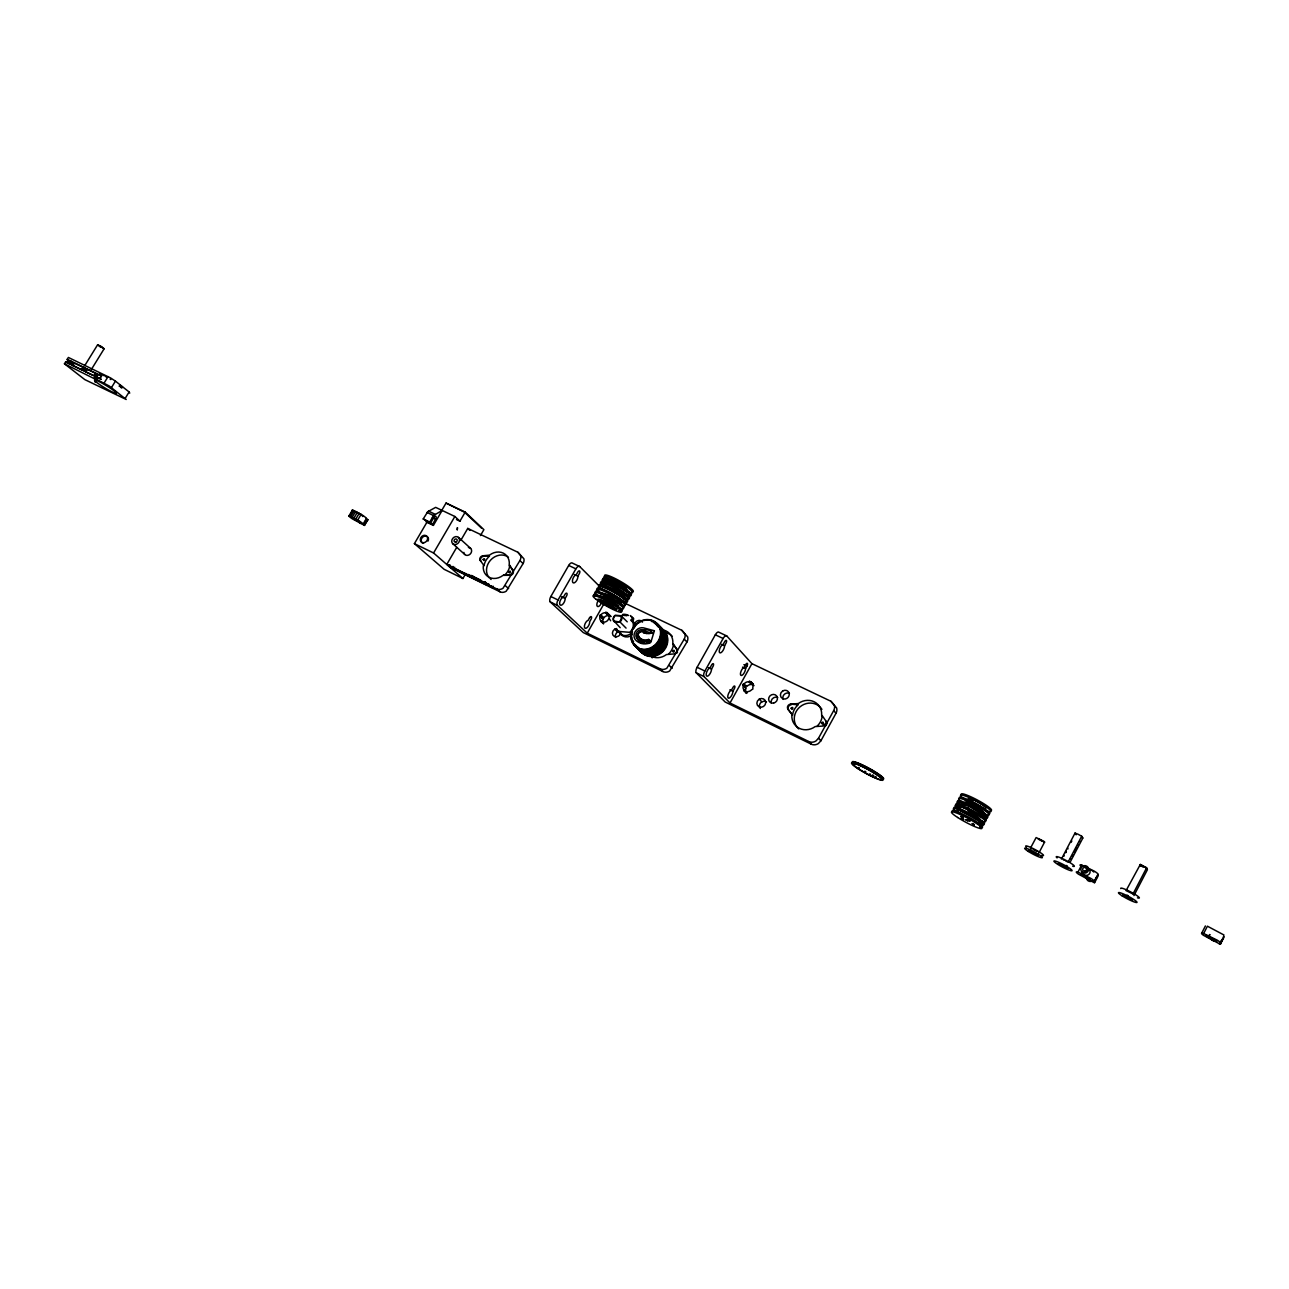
<?xml version="1.0" encoding="UTF-8"?>
<svg xmlns="http://www.w3.org/2000/svg" width="1289" height="1289" viewBox="0 0 1289 1289"><rect width="100%" height="100%" fill="white"/><g stroke="black" fill="none" stroke-linecap="round" stroke-linejoin="round"><path stroke-width="1.5" d="M650.01 652.733A14.517 12.954 -44.9 0 0 663.513 641.261L663.239 638.78M1065.649 852.706L1066.357 851.368L1066.067 852.448M1071.127 842.329L1071.836 840.992M1070.563 858.828L1070.724 858.281M1078.039 844.521L1077.91 845.665L1078.007 844.682M615.659 629.064L618.059 631.384L629.644 632.319A8.846 7.847 -45.4 0 0 632.931 622.345L633.56 618.478L630.418 615.546M1031.103 846.937L1036.13 837.56L1043.929 841.346L1044.606 842.071L1038.837 853.044M826.378 724.885A3.351 3.11 -38.6 0 0 826.33 721.695L821.657 714.767A15.371 14.26 -39.5 0 0 814.068 701.732A15.371 14.26 -39.5 0 0 798.326 703.552L790.592 704.1A3.319 3.061 -40.3 0 0 787.853 709.063L792.542 715.089L792.703 714.042A15.355 14.26 -39.5 0 1 797.408 705.518L797.617 704.116M791.929 714.412L791.849 715.282A15.371 14.26 -39.5 0 0 799.406 728.366A15.371 14.26 -39.5 0 0 815.164 726.577L822.994 726.061A3.351 3.126 -38.6 0 0 825.75 721.034L826.33 721.695M792.542 715.089L787.853 709.063M1044.589 842.168L1043.494 842.023M677.515 650.542A3.206 2.884 -44.4 0 0 677.208 649.849L672.842 643.243A14.759 13.212 -44.8 0 0 661.773 629.773M672.761 644.081L673.277 645.789A14.759 13.196 -44.8 0 1 668.653 653.99L668.443 654.184M823.284 725.143L824.348 724.015M484.052 565.517L483.311 565.807A14.115 12.084 -47.5 0 0 489.24 577.359A14.115 12.084 -47.5 0 0 503.032 575.377L510.476 575.265A3.077 2.642 -47.4 0 0 513.119 570.705L509.252 564.614A14.115 12.084 -47.5 0 0 503.274 553.126A14.115 12.084 -47.5 0 0 489.498 555.124L482.747 555.801A3.045 2.594 -47.7 0 0 480.12 560.328L484.036 565.597L484.229 564.646A14.115 12.084 -47.5 0 1 488.724 556.896L488.853 555.656M504.37 575.345L505.062 574.733A14.115 12.084 -47.5 0 0 509.574 566.918L509.139 565.404M1223.97 934.992L1207.406 926.195L1203.652 933.51A10.844 1.386 27.4 0 0 1203.41 935.282L1220.312 944.273L1224.147 936.942M1079.844 841.137L1079.586 841.62M632.077 631.449L631.787 632.416A15.726 14.002 -44.9 0 0 631.256 635.316M642.985 629.709A5.607 4.995 -45.1 0 0 638.023 639.489C639.376 644.097 653.974 641.068 647.449 639.682A10.248 9.136 -44.8 0 1 640.117 638.361L639.006 637.523A3.416 3.045 -45.1 0 1 642.276 631.739C652.588 637.201 656.182 629.08 643.018 629.725L646.659 633.35M749.199 681.494L751.761 684.25L750.504 684.54A5.14 4.705 -42.1 0 0 747.024 686.312L743.447 683.863L743.189 685.893A5.156 4.721 -42.1 0 0 743.721 689.567L746.702 692.773M743.479 685.152L745.767 688.632A5.14 4.705 -42.1 0 0 746.299 692.29L746.911 692.983M746.057 687.891L743.447 683.863M610.648 620.766L608.972 618.14A4.963 4.366 -45.9 0 0 608.553 614.66L607.248 612.581L604.541 612.791A4.963 4.366 -45.9 0 0 601.222 614.515L599.739 615.771L602.962 619.622A4.947 4.366 -45.9 0 0 603.381 623.086M599.739 615.771L599.997 616.738A4.963 4.366 -45.9 0 0 600.4 620.218L603.703 623.522M602.72 618.639L604.203 617.399A4.947 4.366 -45.9 0 1 607.506 615.675L608.698 615.385L605.733 612.484M627.244 621.846L621.072 615.723L615.159 615.562A4.125 3.658 -45.5 0 0 614.096 621.056L620.186 627.695M84.623 365.834L97.642 344.743L101.299 346.483L104.167 348.723L91.132 369.846M96.852 378.805L96.643 376.871L95.45 378.821L109.323 386.039L126.209 399.493L84.865 379.643L64.45 363.804L65.642 361.871L101.122 379.288M1064.086 855.364L1064.037 856.17M1219.33 943.902L1220.828 940.986M1220.393 944.273L1223.76 936.104M1201.654 933.236L1205.408 925.953M1208.115 937.425C1197.69 929.095 1232.026 949.864 1208.115 937.425L1209.614 934.525M1208.405 937.57L1209.904 934.654M1132.999 893.986L1146.517 868.013L1140.33 864.436L1126.07 890.618L1132.918 893.938M1133.949 895.581L1147.419 869.672L1146.453 867.384M1097.632 875.473L1097.712 874.699A10.328 1.37 27.8 0 0 1094.506 871.251L1081.68 865.016L1077.975 872.073A10.344 1.337 27.8 0 0 1078.377 874.119L1093.652 882.369L1097.342 875.344M1093.652 882.369L1094.603 882.707L1098.292 875.602M1061.411 859.07L1075.042 833.065L1078.168 834.289L1081.697 836.239L1068.001 862.277M1070.096 862.244L1082.857 838.011L1081.777 836.287M980.317 825.395A27.794 3.609 28.3 0 0 980.865 825.331L981.992 823.22A27.552 3.561 28.3 0 0 957.92 809.734L956.792 811.844A27.552 3.529 28.3 0 1 960.95 813.875M984.828 818.998L985.956 816.888L969.022 806.157L958.323 803.45M430.655 522.947L429.704 522.109L433.555 515.552L442.143 510.444L433.394 525.396L432.443 524.559L435.827 518.774A2.207 1.176 -64.5 0 0 435.811 516.373A2.207 1.176 -64.5 0 0 433.942 517.324L430.655 522.947L423.211 518.984L427.755 511.701L435.65 507.367L454.872 516.486L459.931 521.175L465.216 512.12L446.042 503.064L441.644 510.573M979.124 819.433A12.213 1.611 28.2 0 0 968.748 811.522C969.94 808.59 950.138 802.966 958.468 808.799M960.031 806.898L958.903 809.009L965.88 812.715M985.376 808.509A12.326 1.692 28.2 0 0 983.056 805.432A12.326 1.692 28.2 0 0 972.647 799.406L968.619 799.051L967.491 801.146L971.503 801.516A12.326 1.676 28.2 0 1 983.571 808.799M969.022 806.157L967.878 808.267L972.969 811.49M971.503 801.516L972.647 799.406M968.748 811.522L967.62 813.633A12.229 1.595 28.2 0 1 968.861 814.294M696.253 672.81L704.02 676.58L730.009 703.004L808.815 741.546A7.315 6.832 -40 0 0 815.937 740.982L818.515 738.21L833.693 710.577A7.315 6.799 -37.6 0 0 834.321 705.228L830.938 701.28L751.906 663.658L726.754 635.944L718.972 632.271A4.689 1.917 -64.6 0 0 715.331 634.8L697.107 667.283A4.705 1.933 -64.2 0 0 696.253 672.81L725.127 701.989L811.216 744.14A7.299 6.799 -40 0 0 818.322 743.592L820.884 740.821L835.997 713.284A7.283 6.767 -37.5 0 0 836.625 707.951L830.938 701.28M730.009 703.004L751.906 663.658M746.331 693.434L744.317 690.26M744.043 684.137L744.446 683.573A5.156 4.721 -42.1 0 1 747.926 681.8L750.81 681.607L752.26 683.814A5.156 4.721 -42.1 0 1 752.808 687.488L752.889 689.051L751.551 689.808A5.156 4.721 -42.1 0 1 748.039 691.581L746.589 692.209L743.995 690.985M751.374 684.362L753.163 684.153L751.551 684.04M732.893 691.291L734.295 688.777A2.288 0.902 -64.2 0 0 734.73 686.119A2.288 0.902 -64.2 0 0 732.974 687.408L731.572 689.921A4.56 1.805 -64.1 0 0 727.898 695.512A4.56 1.805 -64.1 0 0 729.928 697.623A4.56 1.805 -64.1 0 0 732.893 691.291L729.88 689.808M745.541 668.604L746.927 666.107A2.272 0.902 -64.5 0 0 747.378 663.432A2.272 0.902 -64.5 0 0 745.622 664.689L744.236 667.203A4.56 1.805 -64.4 0 0 740.579 672.761A4.56 1.805 -64.4 0 0 742.561 674.92A4.56 1.805 -64.4 0 0 745.541 668.604L742.496 667.154M704.02 676.58A4.705 1.917 -64.2 0 1 704.874 671.053L723.113 638.49A4.705 1.917 -64.6 0 1 726.754 635.944M711.512 669.12L712.946 666.542A2.352 0.951 -64.3 0 0 713.381 663.787A2.352 0.951 -64.3 0 0 711.544 665.092L710.11 667.67A4.705 1.917 -64.2 0 0 706.308 673.406A4.705 1.917 -64.2 0 0 708.451 675.629A4.705 1.917 -64.2 0 0 711.512 669.12L708.418 667.621M724.547 645.821L725.981 643.243A2.352 0.951 -64.6 0 0 726.432 640.472A2.352 0.951 -64.6 0 0 724.611 641.761L723.177 644.323A4.689 1.901 -64.5 0 0 719.375 650.043A4.689 1.901 -64.5 0 0 721.486 652.315A4.689 1.901 -64.5 0 0 724.547 645.821L721.437 644.339M600.416 587.22L579.696 566.548L572.509 563.148A4.511 2.143 -64.7 0 0 568.691 565.452L550.854 596.517A4.511 2.143 -64.2 0 0 550.258 601.931L557.428 605.411L587.236 633.173L660.161 668.83A7.025 6.316 -45.3 0 0 666.848 668.218L684.217 639.118A7.025 6.3 -43.6 0 0 684.926 634.027L681.865 630.321L624.762 603.139M550.258 601.931L583.289 632.577L662.997 671.585A7.009 6.3 -45.3 0 0 669.668 670.973L686.956 641.97A6.993 6.284 -43.6 0 0 687.665 636.895L681.865 630.321M587.236 633.173L603.816 604.058M607.667 597.403L608.827 595.389L613.58 597.29L619.574 600.658L621.491 603.751A10.538 1.482 29.6 0 1 620.863 604.283M616.948 581.919L615.804 583.949L617.044 584.642L618.204 582.628L616.948 581.919L606.136 577.923L607.506 579.325M610.567 599.965L609.423 601.995L610.422 602.527L611.582 600.497L602.704 596.71M609.955 602.253L611.115 600.239M610.873 602.801L611.582 600.497M600.948 620.879L601.705 622.297L604.412 622.104A4.963 4.366 -45.9 0 0 607.731 620.363L608.682 618.849M611.308 603.107L612.033 600.771M620.138 594.986L621.282 592.956L625.165 595.309A15.226 2.207 29.6 0 1 627.179 598.773M620.476 595.147L621.62 593.117M618.221 599.772C615.256 601.415 619.912 604.96 619.993 601.077L618.688 602.93M621.975 593.294L620.831 595.325L624.021 597.323A15.226 2.191 29.6 0 1 626.728 600.191M628.081 596.388A7.621 1.112 29.6 0 0 623.167 592.441L623.747 590.072L620.025 587.993A25.603 3.722 29.6 0 0 607.312 582L604.573 581.081A7.589 1.112 29.7 0 0 604.235 582.016M621.185 595.518L622.329 593.488M617.56 602.092L618.704 600.062M621.54 595.711L622.7 593.697M618.027 602.398L619.187 600.368M621.91 595.921L623.054 593.891M618.414 602.688L619.574 600.658M622.249 596.13L623.409 594.1M622.603 596.34L623.747 594.31M622.925 596.549L624.069 594.519M623.232 596.759L624.392 594.728M623.522 596.952L624.682 594.938M623.779 597.145L624.939 595.115M600.287 585.996L602.172 583.981L621.282 592.956M600.513 585.867L601.802 583.885M600.819 585.931L601.979 583.917M601.028 585.996L602.398 584.062M601.512 586.173L602.656 584.159M601.786 586.286L602.93 584.271M605.266 583.724L606.426 581.71M557.428 605.411A4.528 2.143 -64.2 0 1 558.04 599.997L575.893 568.852A4.511 2.127 -64.7 0 1 579.696 566.548M565.114 598.483L566.532 596.017A2.256 1.063 -64.3 0 0 566.838 593.311A2.256 1.063 -64.3 0 0 564.92 594.487L563.519 596.952A4.511 2.127 -64.2 0 0 559.716 602.414A4.511 2.127 -64.2 0 0 562.181 604.75A4.511 2.127 -64.2 0 0 565.114 598.483L561.537 596.759M577.891 576.183L579.293 573.734A2.256 1.063 -64.6 0 0 579.615 571.027A2.256 1.063 -64.6 0 0 577.714 572.171L576.296 574.636A4.511 2.127 -64.6 0 0 572.525 580.066A4.511 2.127 -64.6 0 0 574.958 582.451A4.511 2.127 -64.6 0 0 577.891 576.183L574.298 574.491M460.769 540.429L467.762 528.409L517.969 552.304L523.882 558.765A6.687 5.752 -46.8 0 1 523.076 563.567L506.255 591.168A6.703 5.768 -48 0 1 500.051 591.828L489.111 586.479L488.128 585.593L488.966 584.159M493.3 586.286L492.462 587.72L491.592 585.851M456.757 547.293L446.767 564.453L496.797 588.928A6.719 5.784 -48 0 0 503.016 588.267L519.902 560.57A6.719 5.752 -46.8 0 0 520.724 555.768L517.969 552.304M432.443 524.559L425.966 521.449L426.901 522.287L414.397 543.636L444.125 569.303L462.912 578.519L465.861 573.444M468.133 574.378L470.179 576.634L469.76 575.184L484.551 582.419M472.515 576.119L471.677 577.553L470.856 576.827L471.677 575.393M480.733 580.131L474.159 576.924L473.321 578.358L472.499 577.633L473.321 576.199M484.841 581.822L485.663 582.547L484.825 583.981L484.003 583.256L484.97 581.693M450.135 567.402L487.468 585.673L485.647 584.062L486.485 582.628M449.942 565.081L449.12 566.499L486.469 584.787L488.048 583.659M451.843 566.419L453.889 568.658L454.711 567.241M452.262 567.869L453.1 566.451M480.443 535.563L483.891 529.65L465.216 512.12M462.912 578.519L433.571 552.981L454.872 516.486M352.413 510.09L349.061 515.761A8.233 0.935 30.5 0 0 352.429 518.919L364.61 525.461L363.063 524.124A8.233 0.935 30.5 0 0 357.762 520.015L349.061 515.761L357.762 520.015L361.129 514.327L352.413 510.09A8.233 0.967 30.5 0 0 353.17 511.362M349.754 515.89L353.122 510.218M350.882 516.325L354.249 510.637M352.348 516.986L355.716 511.298M354.072 517.872L357.44 512.184M355.909 518.903L359.277 513.215M363.063 524.124L366.414 518.452A8.233 0.967 30.5 0 0 361.129 514.327M364.159 525.316L367.945 519.789L366.414 518.452M364.481 525.316L367.832 519.66M111.482 387.554L115.43 381.125L110.596 377.935L68.381 357.456L67.189 359.373L68.043 361.887L65.642 361.871M119.152 386.249L119.893 385.024L122.552 387.006L119.974 386.249M125.21 398.349L129.109 391.969L115.43 381.125M83.592 370.555L85.122 368.283L101.025 375.953M84.397 371.2L85.38 369.589L84.575 368.96L86.685 370.217L85.702 371.828L93.307 375.502M85.88 369.589L84.881 371.184L85.702 371.828M94.016 375.615L95.015 374.003L97.126 375.276L95.547 378.16L96.981 380.029L64.45 363.804M94.822 376.243L95.821 374.648L95.015 374.003M94.129 378.193L96.321 374.648M100.88 379.175L100.091 378.547L101.638 376.017L67.189 359.373M104.119 383.026L108.083 376.597M69.912 362.999L69.107 362.37L70.492 361.097M71.201 363.627L70.396 362.982L71.378 361.403L72.184 362.032L70.637 364.288M71.443 364.932L72.426 363.337L71.62 362.708L73.715 363.965L72.732 365.544L82.738 370.378M72.909 363.321L71.926 364.916L72.732 365.544M82.029 368.622L84.139 369.879L82.029 368.622L83.431 367.333M83.334 369.25L84.317 367.655L85.122 368.283M1067.937 848.114L1067.888 848.984M635.268 625.955L635.735 625.423A15.726 14.002 -44.9 0 1 637.217 624.005M636.847 646.804A15.645 13.953 -44.9 0 0 660.58 648.448L661.257 647.674A15.645 13.953 -44.9 0 0 664.238 642.405L664.544 641.439A15.645 13.953 -44.9 0 0 657.003 625.149M449.813 565.114L448.459 565.13M817.081 726.142L817.307 725.949A15.355 14.26 -39.5 0 0 822.011 717.361L821.592 715.637M648.738 641.439L650.155 642.454L649.205 641.116M362.886 516.567L361.919 515.439M614.16 621.121L619.864 622.039L613.886 621.556A4.64 4.109 -45.5 0 1 615.062 615.369L621.137 615.788A4.64 4.109 -45.5 0 1 619.961 621.975L626.067 628.114M619.429 621.491L619.51 621.443A4.125 3.658 -45.5 0 0 620.557 615.933L620.557 615.933M648.093 639.505L650.639 641.745M601.754 593.456L603.88 593.568A10.538 1.482 29.6 0 1 608.827 595.389M601.544 583.869L601.464 584.062A15.226 2.207 29.6 0 0 601.818 584.594M104.055 348.787L102.54 348.207M616.658 628.533L614.579 629.29A4.399 3.899 -46 0 0 616.464 636.83L618.559 636.073A4.399 3.899 -46 0 0 620.67 632.818M619.365 631.417L617.512 632.126A4.383 3.899 -46 0 0 615.643 637.459M482.747 555.801L489.482 556.22M503.693 574.846L510.476 575.265M790.592 704.1L798.213 704.793M129.754 393.113L129.109 391.969M957.179 805.738L956.374 805.786A16.016 2.111 28.2 0 0 957.05 807.365M1030.507 848.42L1031.764 848.774M610.261 582.032L612.098 582.274M1075.042 833.065L1076.138 834.789M1082.808 837.995L1081.954 837.737M1140.282 864.436L1141.103 865.902M1147.21 868.85L1146.42 868.609M652.83 633.447L644.178 630.885A5.607 4.995 -45.1 0 0 639.183 640.633L642.647 642.615L641.487 641.471M643.469 632.899L646.659 633.527M1038.257 838.64L1042.64 841.072M625.987 590.652C629.499 588.864 619.88 584.159 618.204 582.628M603.816 598.112L604.831 598.467M982.347 815.953L985.956 816.888M615.594 604.944L616.69 605.169L615.514 604.315M617.077 605.959L618.511 606.217L612.468 601.077M608.698 615.385L609.794 615.53M751.761 684.25L753.195 684.668M1146.485 869.366C1149.82 869.221 1137.333 861.97 1140.507 866.337M1042.044 841.04L1040.739 840.492M356.682 512.426L355.748 512.442M1066.132 865.435L1067.163 865.854M603.735 597.548L610.213 600.271M606.458 599.159L611.759 601.318L610.438 600.384M613.725 582.95L614.74 583.418M1063.28 859.779L1064.456 860.327M568.691 565.452L575.893 568.852M715.331 634.8L723.113 638.49M456.451 519.515L459.931 521.175M428.56 511.137L435.054 514.247M427.046 512.442L433.555 515.552M743.898 664.657L746.927 666.107M432.395 517.566L435.634 519.113M423.211 518.984L429.704 522.109M1033.23 849.403L1034.89 850.224M426.901 522.287L433.394 525.396M67.995 360.018L83.833 367.655M72.426 363.337L73.715 363.965M85.38 369.589L86.685 370.217M95.821 374.648L97.126 375.276M69.107 362.37L70.396 362.982M550.854 596.517L558.04 599.997M697.107 667.283L704.874 671.053M96.643 376.871L100.091 378.547M66.448 362.515L69.783 364.126M414.397 543.636L433.571 552.981M1077.975 872.073L1090.784 878.341A10.344 1.337 27.8 0 1 1094.007 881.757L1094.603 882.659M1203.652 933.51L1217.251 940.164A10.844 1.386 27.4 0 1 1220.006 943.403M447.782 565.355L491.173 586.576M470.856 576.827L472.499 577.633M484.003 583.256L485.647 584.062M488.128 585.593L492.462 587.72M101.702 347.402L99.865 346.274M357.44 512.764L361.146 514.907M1091.928 870.526L1087.046 868.109A3.867 3.738 -1.3 0 1 1090.075 872.105A3.867 3.738 -1.3 0 1 1086.095 875.392A3.867 3.738 -1.3 0 1 1082.357 871.863M981.348 812.183L984.699 813.955L982.411 810.91A9.845 1.321 28.2 0 0 970.939 803.82A9.845 1.321 28.2 0 0 966.186 803.434M612.42 599.321L615.514 600.964M1142.151 866.546L1143.246 867.159M622.587 592.086L618.881 590.024A25.619 3.706 29.6 0 0 614.74 587.881M1065.697 860.955L1066.905 861.616M1127.069 895.13L1128.294 895.807M1035.454 850.531L1036.984 851.449M623.747 590.072L624.311 590.41A7.621 1.112 29.6 0 1 628.323 594.503M1039.546 839.864L1038.225 838.978M624.343 615.481L627.324 615.53M100.913 347.305L100.059 346.773M978.045 814.712L983.136 817.919M95.434 381.737C97.448 383.252 93.243 380.303 95.257 381.85M650.365 640.762L648.609 640.826A10.231 9.12 -44.8 0 1 641.294 639.505L640.182 638.667A3.416 3.045 -45.1 0 1 639.135 636.25M120.36 386.99L121.81 388.134M98.915 346L97.658 344.888M1092.83 871.138L1093.845 872.041M597.838 596.05L597.29 595.599A16.419 2.288 29.7 0 1 595.099 593.439L594.938 593.182A16.419 2.288 29.7 0 1 603.542 595.164A16.419 2.288 29.7 0 1 620.46 605.363L621.008 605.814A16.419 2.288 29.7 0 1 623.151 607.941L623.296 608.199A16.419 2.288 29.7 0 1 619.219 608.134M457.015 570.366L454.55 568.852L455.388 569.577M453.051 567.933L453.889 568.658M102.105 347.402L99.688 346.113M496.797 588.928L500.051 591.828M452.729 543.668L464.846 554.544M505.385 585.705L508.623 588.622M480.12 560.328L480.749 560.892A3.045 2.594 -47.7 0 1 483.375 556.381M458.546 537.432A4.27 3.609 -47.8 0 1 456.467 544.264A4.27 3.609 -47.8 0 1 451.907 539.978A4.27 3.609 -47.8 0 1 458.546 537.432L470.614 548.373M467.762 528.409L469.953 530.44M446.042 503.064L464.411 512.136L481.474 528.119M519.902 560.57L523.076 563.567M600.771 621.201L603.51 623.828M600.835 615.062L603.816 617.947M600.287 614.805L603.268 617.673M614.789 629.161L617.721 632.013M600.287 616.029L603.268 618.897M660.161 668.83L662.997 671.585M608.182 613.677L610.905 616.335M605.911 612.178L610.712 616.641M605.556 612.807L608.521 615.691M638.796 640.101L639.972 641.245M638.023 639.489L641.68 643.082M642.47 641.745L643.63 642.889M640.536 641.1L641.713 642.244M639.634 640.649L640.81 641.793M669.345 665.559L672.133 668.314M639.376 637.765L644.645 643.066M647.69 641.713L648.85 642.857M646.627 641.906L647.787 643.05M648.979 639.473L650.639 641.197M648.448 639.392L650.671 641.471M649.382 640.875L650.542 642.019M648.995 641.31L650.155 642.454M630.579 619.993L632.931 622.345M631.239 616.658L633.592 619.01M650.977 631.304L652.137 632.464M684.217 639.118L686.956 641.97M744.14 690.598L746.508 693.095M742.883 684.862L745.477 687.601M759.302 699.154L761.831 701.861M749.022 681.833L751.584 684.572M750.81 681.607L753.163 684.153M751.648 683.106L754.001 685.635M749.376 681.172L751.745 683.702M808.815 741.546L811.216 744.14M818.515 738.21L820.884 740.821M833.693 710.577L835.997 713.284M673.454 644.79L677.224 649.849M509.751 565.968L513.119 570.705M601.302 582.596L601.141 582.338A16.403 2.385 29.6 0 1 609.794 584.207A16.403 2.385 29.6 0 1 626.68 594.422L627.227 594.874A16.403 2.385 29.6 0 1 629.338 597.033L629.499 597.29A16.403 2.385 29.6 0 1 628.484 598.144A16.403 2.369 29.6 0 0 626.535 596.082L625.987 595.631A16.403 2.369 29.6 0 0 609.101 585.432A16.403 2.369 29.6 0 0 600.448 583.53L600.61 583.804A16.403 2.369 29.6 0 0 601.447 584.771M628.661 598.241L628.806 598.499A16.403 2.369 29.6 0 1 626.97 599.208M852.722 762.83A17.853 2.288 28.6 0 1 869.157 768.373A17.853 2.288 28.6 0 1 882.466 779.088M876.149 776.929A17.853 2.288 28.6 0 1 875.295 776.558M873.507 775.736A17.853 2.288 28.6 0 1 872.572 775.285M870.671 774.351A17.853 2.288 28.6 0 1 869.704 773.851M865.789 771.757A17.853 2.288 28.6 0 1 864.822 771.209M859.425 767.954A17.853 2.288 28.6 0 1 858.619 767.438M854.156 764.2A17.853 2.288 28.6 0 1 853.705 763.813M882.337 778.508A16.676 2.143 28.6 0 0 882.627 778.185L882.594 778.008A16.676 2.143 28.6 0 0 881.112 776.3L880.661 775.914A16.676 2.143 28.6 0 0 864.532 766.149A16.676 2.143 28.6 0 0 853.318 762.379M873.604 775.591A16.676 2.143 28.6 0 1 872.701 775.172M99.865 373.842A12.777 1.386 31.3 0 1 101.605 374.535M102.685 375.035A12.777 1.386 31.3 0 1 103.877 375.631M105.166 376.307A12.777 1.386 31.3 0 1 106.52 377.049M110.097 379.127A12.777 1.386 31.3 0 1 110.806 379.562M361.452 523.028A3.061 2.53 -49.4 0 1 359.454 522.722M358.97 522.254A3.061 2.53 -49.4 0 1 358.568 521.32M361.452 523.398A3.061 2.53 -49.4 0 1 359.55 522.802M359.003 521.964A3.061 2.53 -49.4 0 1 358.874 521.272M491.125 579.47A14.066 12.052 -47.5 0 1 490.497 578.987M489.337 577.907A14.066 12.052 -47.5 0 1 487.725 564.518A14.066 12.052 -47.5 0 1 499.197 555.221L500.051 555.092A14.066 12.052 -47.5 0 1 508.478 557.364M468.423 547.519A4.221 3.577 -47.9 0 1 471.597 551.176A4.221 3.577 -47.9 0 1 467.714 555.35A4.221 3.577 -47.9 0 1 463.863 552.401M512.506 570.141A3.077 2.642 -47.4 0 1 509.864 574.701M624.649 602.301A16.403 2.352 29.6 0 0 626.97 601.737L626.825 601.48A16.403 2.352 29.6 0 0 624.698 599.321L624.15 598.886A16.403 2.352 29.6 0 0 607.248 588.67A16.403 2.352 29.6 0 0 598.612 586.753L598.773 587.011A16.403 2.352 29.6 0 0 600.013 588.364M603.155 585.947A15.226 2.207 29.6 0 1 602.753 585.56M599.981 587.8A15.242 2.175 29.6 0 1 614.031 592.424A15.242 2.175 29.6 0 1 624.666 601.915M626.277 601.302A16.403 2.352 29.6 0 0 627.662 600.529L627.501 600.271A16.403 2.352 29.6 0 0 625.391 598.112L624.843 597.661A16.403 2.352 29.6 0 0 607.941 587.462A16.403 2.352 29.6 0 0 599.304 585.544L599.466 585.802A16.403 2.352 29.6 0 0 599.965 586.431M605.186 576.473A16.386 2.433 29.6 0 1 619.912 581.065A16.386 2.433 29.6 0 1 632.142 591.715M603.139 579.389A16.403 2.417 29.6 0 1 618.994 584.852A16.403 2.417 29.6 0 1 629.918 594.874M628.307 595.872A16.403 2.401 29.6 0 0 630.643 595.276L630.498 595.019A16.403 2.401 29.6 0 0 628.371 592.843L627.824 592.392A16.403 2.401 29.6 0 0 610.938 582.193A16.403 2.401 29.6 0 0 602.285 580.324L602.446 580.582A16.403 2.401 29.6 0 0 603.671 581.935M606.168 584.014A25.619 3.706 29.6 0 1 607.264 584.449M606.442 579.567A16.403 2.433 29.6 0 1 609.069 577.327A16.403 2.433 29.6 0 1 628.194 588.026A16.403 2.433 29.6 0 1 629.58 592.505M628.984 592.312A16.403 2.433 29.6 0 1 626.937 591.554M618.253 597.758A15.242 2.159 29.7 0 1 624.456 603.993M598.579 588.541A15.242 2.159 29.7 0 1 598.757 588.493M600.513 588.719A15.242 2.159 29.7 0 1 603.445 589.75M604.154 590.04A15.242 2.159 29.7 0 1 617.479 597.258M624.44 604.525A16.403 2.336 29.7 0 0 625.826 603.751L625.664 603.494A16.403 2.336 29.7 0 0 623.538 601.351L622.99 600.9A16.403 2.336 29.7 0 0 606.088 590.7A16.403 2.336 29.7 0 0 597.468 588.767M598.869 590.362A16.403 2.336 29.7 0 1 598.128 589.637M620.363 604.67A16.403 2.32 29.7 0 0 625.133 604.96L624.988 604.718A16.403 2.32 29.7 0 0 622.845 602.559L622.297 602.124A16.403 2.32 29.7 0 0 605.395 591.909A16.403 2.32 29.7 0 0 596.775 589.975L596.936 590.233A16.403 2.32 29.7 0 0 599.127 592.392M600.916 593.778A16.403 2.32 29.7 0 1 600.271 593.294M603.913 595.856A10.538 1.482 29.6 0 1 605.604 596.485M622.619 607.747A16.419 2.304 29.7 0 0 623.989 606.99L623.828 606.732A16.419 2.304 29.7 0 0 621.701 604.589L621.153 604.154A16.419 2.304 29.7 0 0 604.235 593.939A16.419 2.304 29.7 0 0 595.631 591.973L595.792 592.247A16.419 2.304 29.7 0 0 596.291 592.859M618.543 607.876A16.419 2.288 29.7 0 1 617.818 607.586M601.705 597.484A5.849 0.822 29.7 0 1 603.3 597.371M600.867 597.452A7.927 1.112 29.7 0 1 599.981 596.63M599.707 596.227A7.927 1.112 29.7 0 1 602.688 596.694M620.782 610.97A16.419 2.272 29.7 0 0 622.152 610.229L621.991 609.971A16.419 2.272 29.7 0 0 619.848 607.828L619.3 607.393A16.419 2.272 29.7 0 0 603.268 597.613A16.419 2.272 29.7 0 0 593.649 594.777M619.3 610.583A16.419 2.272 29.7 0 1 618.72 610.374M610.793 606.829A16.419 2.272 29.7 0 1 609.874 606.346M600.11 600.513A16.419 2.272 29.7 0 1 599.353 599.997M594.809 596.42A16.419 2.272 29.7 0 1 594.471 596.066M422.937 543.281A4.012 3.368 -48.5 0 1 421.68 538.448A4.012 3.368 -48.5 0 1 426.707 536.288A4.012 3.368 -48.5 0 1 427.964 541.122M1084.597 872.202A2.03 1.966 -1.1 0 1 1087.223 870.413M1080.81 866.095A10.328 1.37 27.8 0 1 1081.68 865.016M1089.012 879.243A3.786 3.658 -0.4 0 1 1085.644 877.583M1092.347 880.886A3.77 3.641 0.1 0 1 1086.514 878.035M1085.096 871.912A1.676 1.611 -1.1 0 1 1087.191 870.832M1057.077 857.91A10.248 1.337 27.9 0 1 1060.074 857.588A10.248 1.337 27.9 0 1 1071.723 863.775A10.248 1.337 27.9 0 1 1072.706 866.224M798.697 728.897A15.307 14.227 -39.4 0 1 799.97 706.871A15.307 14.227 -39.4 0 1 821.931 709.337M771.273 702.972A4.576 4.205 -41 0 1 777.718 697.526M783.196 699.395A4.576 4.221 -40.1 0 1 785.033 693.804L785.549 693.514A4.576 4.221 -40.1 0 1 789.464 693.434M760.333 708.515A4.56 4.205 -42 0 1 761.622 701.989L763.813 701.216A4.56 4.205 -42 0 1 766.504 701.893M788.465 709.74A3.319 3.061 -40.3 0 1 791.204 704.777M825.862 725.594A3.351 3.11 -38.6 0 1 825.186 726.158M1026.527 847.211A10.103 1.305 28 0 1 1029.363 846.857A10.103 1.305 28 0 1 1040.835 852.964A10.103 1.305 28 0 1 1041.915 855.429M618.059 631.384A8.846 7.847 -45.4 0 1 617.093 629.548M622.297 615.481A3.319 0.935 11.2 0 1 626.518 615.514M623.006 615.465A3.319 0.935 11.2 0 1 624.005 614.289A3.319 0.935 11.2 0 1 628.581 615.498M1120.802 888.604A10.505 1.37 27.6 0 1 1132.322 892.778A10.505 1.37 27.6 0 1 1137.462 897.837M634.397 627.791A8.83 7.831 -45.4 0 0 633.108 621.733A8.814 7.831 -45.4 0 1 635.525 624.988M632.512 631.9A8.83 7.831 -45.4 0 1 624.633 635.558A8.83 7.831 -45.4 0 1 618.317 630.869M630.385 636.154A8.814 7.831 -45.4 0 1 619.8 632.287M662.192 642.309A14.533 12.971 -44.9 0 1 661.805 643.163M661.37 644.001A14.533 12.971 -44.9 0 1 660.339 645.596M659.759 646.353A14.533 12.971 -44.9 0 1 659.13 647.062M658.453 647.739A14.533 12.971 -44.9 0 1 657.744 648.383M654.603 650.478A14.533 12.971 -44.9 0 1 653.749 650.881M651.992 651.509A14.533 12.971 -44.9 0 1 650.188 651.912M644.871 651.718A14.533 12.971 -44.9 0 1 644.033 651.477M642.421 650.832A14.533 12.971 -44.9 0 1 641.68 650.429M640.262 649.479A14.533 12.971 -44.9 0 1 639.618 648.931M644.758 652.186A14.517 12.954 -44.9 0 1 643.163 651.541M642.405 651.138A14.517 12.954 -44.9 0 1 640.987 650.188M655.859 623.989A15.661 13.97 -44.9 0 1 663.4 640.295L663.11 641.245A15.661 13.97 -44.9 0 1 660.113 646.546L659.436 647.32A15.661 13.97 -44.9 0 1 635.3 644.822M659.597 627.807A14.55 12.971 -44.9 0 1 660.161 628.452M660.677 629.129A14.55 12.971 -44.9 0 1 661.144 629.838M661.918 631.368A14.55 12.971 -44.9 0 1 662.804 634.736M662.9 636.524A14.55 12.971 -44.9 0 1 646.176 651.59M643.598 651.058A14.55 12.971 -44.9 0 1 641.986 650.413M641.229 650.01A14.55 12.971 -44.9 0 1 639.827 649.06M658.341 626.663A14.55 12.971 -44.9 0 1 659.001 627.211M657.148 624.794A15.645 13.97 -44.9 0 1 663.835 640.73L663.529 641.68A15.645 13.97 -44.9 0 1 660.548 646.965L659.871 647.739A15.645 13.97 -44.9 0 1 635.735 645.257M655.424 624.118A15.645 13.97 -44.9 0 1 656.294 624.424M659.71 627.904A15.581 13.921 -44.9 0 1 662.933 651.509A15.581 13.921 -44.9 0 1 639.231 648.641M657.696 626.438A15.613 13.937 -44.9 0 1 662.143 650.01A15.613 13.937 -44.9 0 1 638.071 647.513M658.147 626.325A15.613 13.937 -44.9 0 1 665.672 642.583L665.366 643.533A15.613 13.937 -44.9 0 1 662.401 648.818L661.724 649.592A15.613 13.937 -44.9 0 1 638.023 647.932A15.726 14.018 -44.9 0 1 631.336 631.981L631.642 631.014A15.726 14.018 -44.9 0 1 634.623 625.745L635.3 624.972A15.726 14.018 -44.9 0 1 653.314 620.863A15.726 14.018 -44.9 0 1 659.984 636.83L659.678 637.797A15.726 14.018 -44.9 0 1 656.681 643.114L656.004 643.888A15.726 14.018 -44.9 0 1 637.974 647.996M664.189 642.341A7.267 6.493 -44.8 0 1 662.095 647.384M661.418 648.045A7.267 6.493 -44.8 0 1 660.661 648.609M659.839 649.092A7.267 6.493 -44.8 0 1 658.985 649.463M656.552 625.278A15.629 13.953 -44.9 0 1 664.963 641.874L664.673 642.824A15.629 13.953 -44.9 0 1 661.692 648.109L661.015 648.883A15.629 13.953 -44.9 0 1 637.733 648.045M637.298 647.223A15.629 13.953 -44.9 0 1 636.911 646.385M663.416 642.518A7.267 6.493 -44.8 0 1 663.223 643.42M662.514 645.144A7.267 6.493 -44.8 0 1 661.998 645.934M643.308 642.534A5.559 4.963 -45.1 0 1 643.807 640.488M659.275 627.469A15.597 13.937 -44.9 0 1 662.852 650.719A15.597 13.937 -44.9 0 1 639.183 649.06M638.796 648.222A15.597 13.937 -44.9 0 1 638.474 647.352M659.452 627.711A14.55 12.987 -44.9 0 1 659.968 628.404M660.435 629.113A14.55 12.987 -44.9 0 1 661.209 630.643M661.966 633.141A14.55 12.987 -44.9 0 1 662.175 634.897M662.192 635.799A14.55 12.987 -44.9 0 1 661.885 638.506M661.064 641.165A14.55 12.987 -44.9 0 1 660.677 642.019M659.742 643.678A14.55 12.987 -44.9 0 1 659.195 644.452M658.615 645.209A14.55 12.987 -44.9 0 1 657.986 645.918M657.309 646.611A14.55 12.987 -44.9 0 1 656.6 647.239M655.859 647.835A14.55 12.987 -44.9 0 1 655.086 648.383M654.28 648.899A14.55 12.987 -44.9 0 1 652.588 649.737M650.832 650.381A14.55 12.987 -44.9 0 1 649.044 650.784M643.71 650.591A14.55 12.987 -44.9 0 1 642.873 650.349M641.261 649.704A14.55 12.987 -44.9 0 1 639.779 648.85M656.939 625.439A14.55 12.987 -44.9 0 1 657.632 625.938M658.276 626.486A14.55 12.987 -44.9 0 1 658.888 627.082M654.28 622.958A15.677 13.986 -44.9 0 1 662.691 639.586L662.401 640.536A15.677 13.986 -44.9 0 1 659.404 645.837L658.727 646.611A15.677 13.986 -44.9 0 1 634.575 644.113M653.845 622.506A15.677 13.986 -44.9 0 1 662.256 639.151L661.966 640.101A15.677 13.986 -44.9 0 1 658.985 645.402L658.292 646.176A15.677 13.986 -44.9 0 1 634.124 643.694M633.543 641.922A15.677 13.986 -44.9 0 1 633.334 641.004M643.13 649.833A10.086 8.991 -45.2 0 1 640.842 649.092M651.299 621.346A15.694 14.002 -44.9 0 1 661.547 638.426L661.257 639.376A15.694 14.002 -44.9 0 1 658.26 644.693L657.583 645.467A15.694 14.002 -44.9 0 1 633.769 643.823M633.398 642.985A15.694 14.002 -44.9 0 1 632.802 641.213M651.783 621.089A15.71 14.002 -44.9 0 1 661.128 637.991L660.822 638.957A15.71 14.002 -44.9 0 1 657.825 644.258L657.148 645.032A15.71 14.002 -44.9 0 1 633.769 644.21M633.334 643.388A15.71 14.002 -44.9 0 1 632.625 641.68M632.158 639.86A15.71 14.002 -44.9 0 1 631.932 637.008M632.093 635.058A15.71 14.002 -44.9 0 1 632.271 634.091M643.404 620.621A15.726 14.002 -44.9 0 1 660.403 637.265L660.113 638.232A15.726 14.002 -44.9 0 1 657.116 643.533L656.439 644.323A15.726 14.002 -44.9 0 1 640.585 649.237A15.726 14.002 -44.9 0 1 631.207 637.249M632.851 629.596A15.726 14.002 -44.9 0 1 635.058 626.18M638.023 623.36A15.726 14.002 -44.9 0 1 639.715 622.233M640.601 621.749A15.726 14.002 -44.9 0 1 642.454 620.944M956.857 807.639A17.24 2.272 28.2 0 1 962.11 807.027A17.24 2.272 28.2 0 1 982.427 818.289A17.24 2.272 28.2 0 1 980.542 820.771M979.785 820.481A17.24 2.272 28.2 0 1 978.996 820.158M956.148 805.029A17.24 2.272 28.2 0 1 971.664 810.024A17.24 2.272 28.2 0 1 985.489 820.642M960.434 800.952A17.24 2.32 28.2 0 1 966.299 800.517A17.24 2.32 28.2 0 1 986.794 812.118A17.24 2.32 28.2 0 1 982.572 813.472M964.156 803.692A17.24 2.32 28.2 0 1 963.415 803.176M962.077 802.225A17.24 2.32 28.2 0 1 960.933 801.355M959.741 798.342A17.24 2.336 28.2 0 1 974.79 802.983A17.24 2.336 28.2 0 1 989.356 813.891M952.362 811.458A17.256 2.224 28.3 0 1 969.038 817.323A17.256 2.224 28.3 0 1 981.557 827.345M980.204 827.071A17.256 2.224 28.3 0 1 979.64 826.91M963.801 819.53A17.256 2.224 28.3 0 1 962.835 818.982M959.677 805.126A17.24 2.304 28.2 0 1 962.077 802.918A17.24 2.304 28.2 0 1 982.46 813.649A17.24 2.304 28.2 0 1 984.345 818.096M958.517 802.306A17.24 2.304 28.2 0 1 973.485 806.64A17.24 2.304 28.2 0 1 986.552 817.21M969.779 805.915A9.845 1.321 28.2 0 1 970.875 806.431M972.019 806.995A9.845 1.321 28.2 0 1 973.163 807.591M976.466 809.46A9.845 1.321 28.2 0 1 977.465 810.088M976.321 818.886A12.229 1.595 28.2 0 1 977.03 819.433M955.552 811.377A17.256 2.24 28.2 0 1 959.225 809.975A17.256 2.24 28.2 0 1 979.543 820.916A17.256 2.24 28.2 0 1 980.139 824.606M954.601 808.67A17.256 2.256 28.2 0 1 970.359 813.665A17.256 2.256 28.2 0 1 982.959 823.929M973.598 820.771A27.552 3.529 28.3 0 1 975.564 821.947M977.433 823.107A27.552 3.529 28.3 0 1 980.865 825.331M958.098 811.603A27.891 3.625 28.2 0 1 957.92 809.734M981.992 823.22A27.794 3.625 28.3 0 1 980.72 823.236M979.817 823.091A27.794 3.625 28.3 0 1 978.754 822.849M984.135 809.331A12.326 1.676 28.2 0 1 984.748 810.12M968.152 799.679A9.265 1.257 28.2 0 1 968.619 799.051M963.27 798.439A17.24 2.352 28.2 0 1 966.734 796.57A17.24 2.352 28.2 0 1 987.857 808.155A17.24 2.352 28.2 0 1 985.15 810.443M965.203 799.841A17.24 2.352 28.2 0 1 964.51 799.357M961.352 794.717A17.224 2.369 28.2 0 1 978.093 800.405A17.224 2.369 28.2 0 1 990.532 810.539M1214.915 940.535A3.996 3.786 15.6 0 1 1212.852 940.358M1212.369 940.164A3.996 3.786 15.6 0 1 1211.128 939.23M1215.011 940.744A3.996 3.786 15.7 0 1 1210.919 939.036M652.298 657.825A14.711 13.18 -44.7 0 1 651.638 657.261M664.576 632.625A14.711 13.18 -44.7 0 1 672.31 636.331M677.498 652.121A3.206 2.884 -44.4 0 1 677.176 652.895M650.139 655.553A14.759 13.212 -44.8 0 0 666.477 654.554L673.825 653.958A3.223 2.884 -44.4 0 0 676.516 649.157M642.47 622.136A4.415 3.915 -44.9 0 0 637.282 620.895L636.782 621.185A4.415 3.915 -44.9 0 0 634.671 624.44M601.447 602.978A4.383 2.014 -64.4 0 1 597.29 606.313A4.383 2.014 -64.4 0 1 598.563 600.142M631.674 619.558C632.158 622.941 632.802 616.529 631.674 619.558M654.393 630.756L651.042 641.616A3.126 2.787 -45.1 0 1 649.253 643.211L647.884 643.549A14.421 12.842 -44.8 0 1 637.604 641.68L636.347 640.746A7.605 6.767 -45.1 0 1 635.026 631.916A7.605 6.767 -45.1 0 1 643.63 627.872L654.393 630.756M1028.88 850.482L1037.967 855.332L1028.88 850.482M1072.367 855.864L1073.109 854.655L1072.367 855.864M1074.204 852.383L1074.945 851.191L1074.204 852.383M1076.025 848.919L1076.766 847.727L1076.025 848.919M1095.489 879.533L1096.681 877.406L1095.489 879.533M821.56 722.887C822.978 726.77 824.638 719.794 821.56 722.887M791.14 708.193C792.526 712.044 794.185 705.131 791.14 708.193M672.713 651.026C673.986 654.715 675.645 648.061 672.713 651.026M364.787 521.948C365.528 524.559 366.688 518.822 364.787 521.948M1221.537 940.938L1222.617 939.069L1221.537 940.938M508.897 571.881C510.009 575.313 511.669 569.029 508.897 571.881M483.149 559.442C484.229 562.842 485.905 556.622 483.149 559.442M601.641 601.367L606.748 604.75A10.715 1.482 29.7 0 0 612.565 607.167L614.853 608.408L606.249 604.847A5.849 0.806 29.7 0 1 600.142 600.98A5.849 0.806 29.7 0 1 601.866 600.771L609.906 604.557L601.689 601.335M961.256 817.967L963.399 819.176L961.336 817.983M589.524 617.882L588.155 620.283A4.399 2.014 -64.1 0 0 584.497 625.616A4.399 2.014 -64.1 0 0 586.817 627.824A4.399 2.014 -64.1 0 0 589.685 621.733L591.039 619.332A2.191 1.015 -64.2 0 0 591.361 616.722A2.191 1.015 -64.2 0 0 589.524 617.882M457.434 527.684L457.257 529.747L457.434 527.684M352.38 517.807L359.663 522.158L352.38 517.807M759.592 698.992L759.076 699.283A4.576 4.205 -42 0 0 761.3 707.242L763.507 706.469A4.576 4.205 -42 0 0 761.283 698.509L759.592 698.992M783.084 690.775L782.568 691.065A4.592 4.238 -40.1 0 0 784.84 699.025L785.42 698.944A4.592 4.238 -40.1 0 0 789.11 693.16A4.592 4.238 -40.1 0 0 783.084 690.775M961.014 816.372L963.157 817.548L961.127 816.388M965.638 819.627L967.781 820.819L965.638 819.627M967.926 820.078L970.085 821.27L968.055 820.094M972.26 823.558L974.403 824.751L972.26 823.558M1058.559 863.292L1067.695 868.367L1058.559 863.292M616.674 609.439L615.868 609.343A15.081 2.095 29.7 0 1 607.683 605.927L606.12 605.121A7.927 1.096 29.7 0 1 598.37 600.078A7.927 1.096 29.7 0 1 600.835 599.933L609.729 603.735L616.674 609.439M1080.698 874.087L1090.188 879.324L1080.698 874.087M1123.202 894.904L1132.515 900.076L1123.202 894.904M114.93 391.179L116.413 392.13L115.027 391.212M115.817 393.387L115.591 393.338A12.777 1.353 31.2 0 1 106.923 389.117L106.214 388.714A12.777 1.353 31.2 0 1 94.532 380.078A12.777 1.353 31.2 0 1 107.599 386.426A12.777 1.353 31.2 0 1 115.817 393.387M1085.805 867.706L1085.322 867.481A2.046 1.966 -1.7 0 0 1083.63 871.042L1084.113 871.251A2.046 1.966 -1.7 0 0 1085.805 867.706M596.017 599.256L595.454 598.821A16.419 2.272 29.7 0 1 593.262 596.662L593.101 596.404A16.419 2.272 29.7 0 1 601.705 598.402A16.419 2.272 29.7 0 1 618.607 608.601L619.155 609.053A16.419 2.272 29.7 0 1 621.298 611.179L621.459 611.437A16.419 2.272 29.7 0 1 612.807 609.375A16.419 2.272 29.7 0 1 596.017 599.256M854.688 766.053L854.22 765.666A16.676 2.127 28.6 0 1 852.674 763.942L852.625 763.765A16.676 2.127 28.6 0 1 863.388 767.148A16.676 2.127 28.6 0 1 879.984 777.138L880.451 777.525A16.676 2.127 28.6 0 1 881.934 779.233L881.966 779.41A16.676 2.127 28.6 0 1 871.171 775.962A16.676 2.127 28.6 0 1 854.688 766.053M858.345 768.905A17.869 2.272 28.6 0 0 882.965 780.151A17.869 2.272 28.6 0 0 860.585 765.634A17.869 2.272 28.6 0 0 858.345 768.905M455.968 542.024A1.708 1.45 -47.8 0 0 456.805 539.301A1.708 1.45 -47.8 0 0 454.147 540.317A1.708 1.45 -47.8 0 0 455.968 542.024M423.904 542.717A4.012 3.368 -48.5 0 0 427.158 536.659A4.012 3.368 -48.5 0 0 420.81 537.69A4.012 3.368 -48.5 0 0 423.904 542.717M1082.132 872.17A3.883 3.754 -1.7 0 0 1088.528 870.139A3.883 3.754 -1.7 0 0 1083.517 865.805A3.883 3.754 -1.7 0 0 1082.132 872.17M1057.77 864.371A10.248 1.321 27.9 0 0 1072.045 870.687A10.248 1.321 27.9 0 0 1059.204 862.534A10.248 1.321 27.9 0 0 1057.77 864.371M773.642 703.053A4.592 4.221 -41.1 0 0 776.542 695.818A4.592 4.221 -41.1 0 0 768.937 697.462A4.592 4.221 -41.1 0 0 773.642 703.053M1028.364 851.465A10.103 1.305 28 0 0 1042.35 857.668A10.103 1.305 28 0 0 1029.605 849.596A10.103 1.305 28 0 0 1028.364 851.465M1122.123 895.855A10.505 1.353 27.7 0 0 1136.979 902.445A10.505 1.353 27.7 0 0 1124.072 894.244A10.505 1.353 27.7 0 0 1122.123 895.855M957.646 817.468A17.256 2.207 28.3 0 0 981.847 828.489A17.256 2.207 28.3 0 0 960.659 814.745A17.256 2.207 28.3 0 0 957.646 817.468"/></g></svg>
